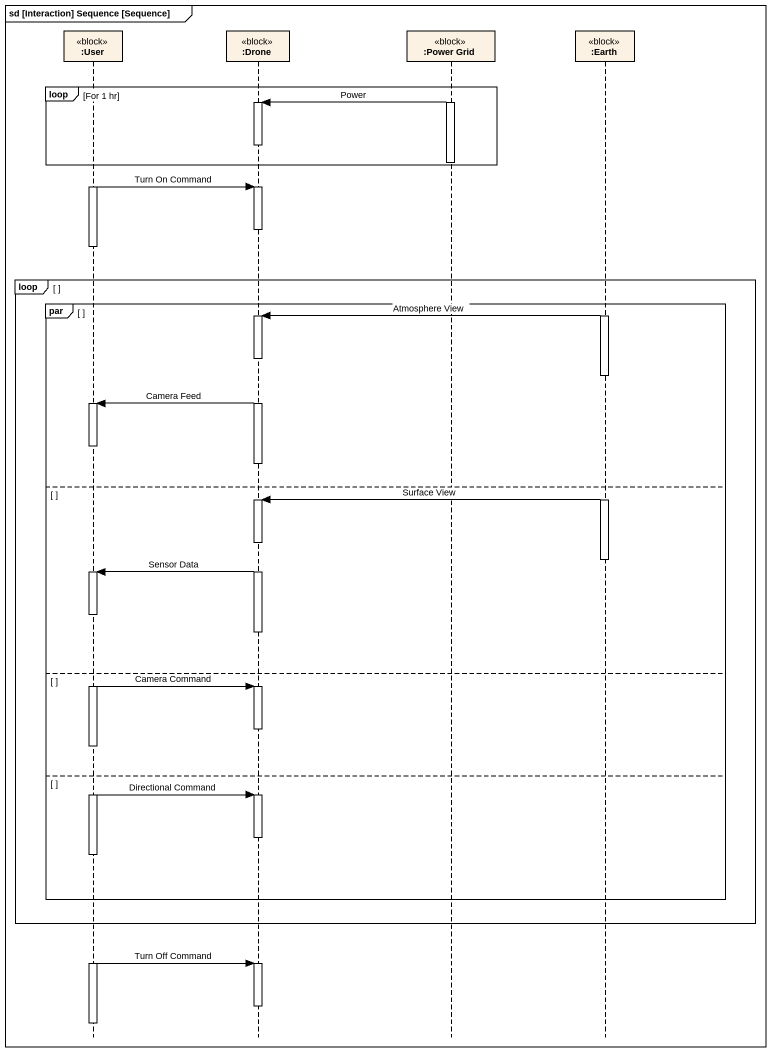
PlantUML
@startuml
mainframe sd [Interaction] Sequence [Sequence]
hide footbox
participant ":User" as User <<block>>
participant ":Drone" as Drone <<block>>
participant ":Power Grid" as Power_Grid <<block>>
participant ":Earth" as Earth <<block>>

loop For 1 hr
  activate Power_Grid
  Power_Grid -> Drone : Power
  activate Drone
  deactivate Drone
  deactivate Power_Grid
end
activate User
User -> Drone : Turn On Command
activate Drone
deactivate Drone
deactivate User
loop
  par
    activate Earth
    Earth -> Drone : Atmosphere View
    activate Drone
    deactivate Earth
    Drone -> User : Camera Feed
    activate User
    deactivate User
    deactivate Drone
  else
    activate Earth
    Earth -> Drone : Surface View
    activate Drone
    deactivate Earth
    Drone -> User : Sensor Data
    activate User
    deactivate Drone
  else
    User -> Drone : Camera Command
    activate Drone
    deactivate Drone
  else
    User -> Drone : Directional Command
    activate Drone
    deactivate Drone
  end
end
User -> Drone : Turn Off Command
activate Drone
deactivate Drone
deactivate User
@enduml
